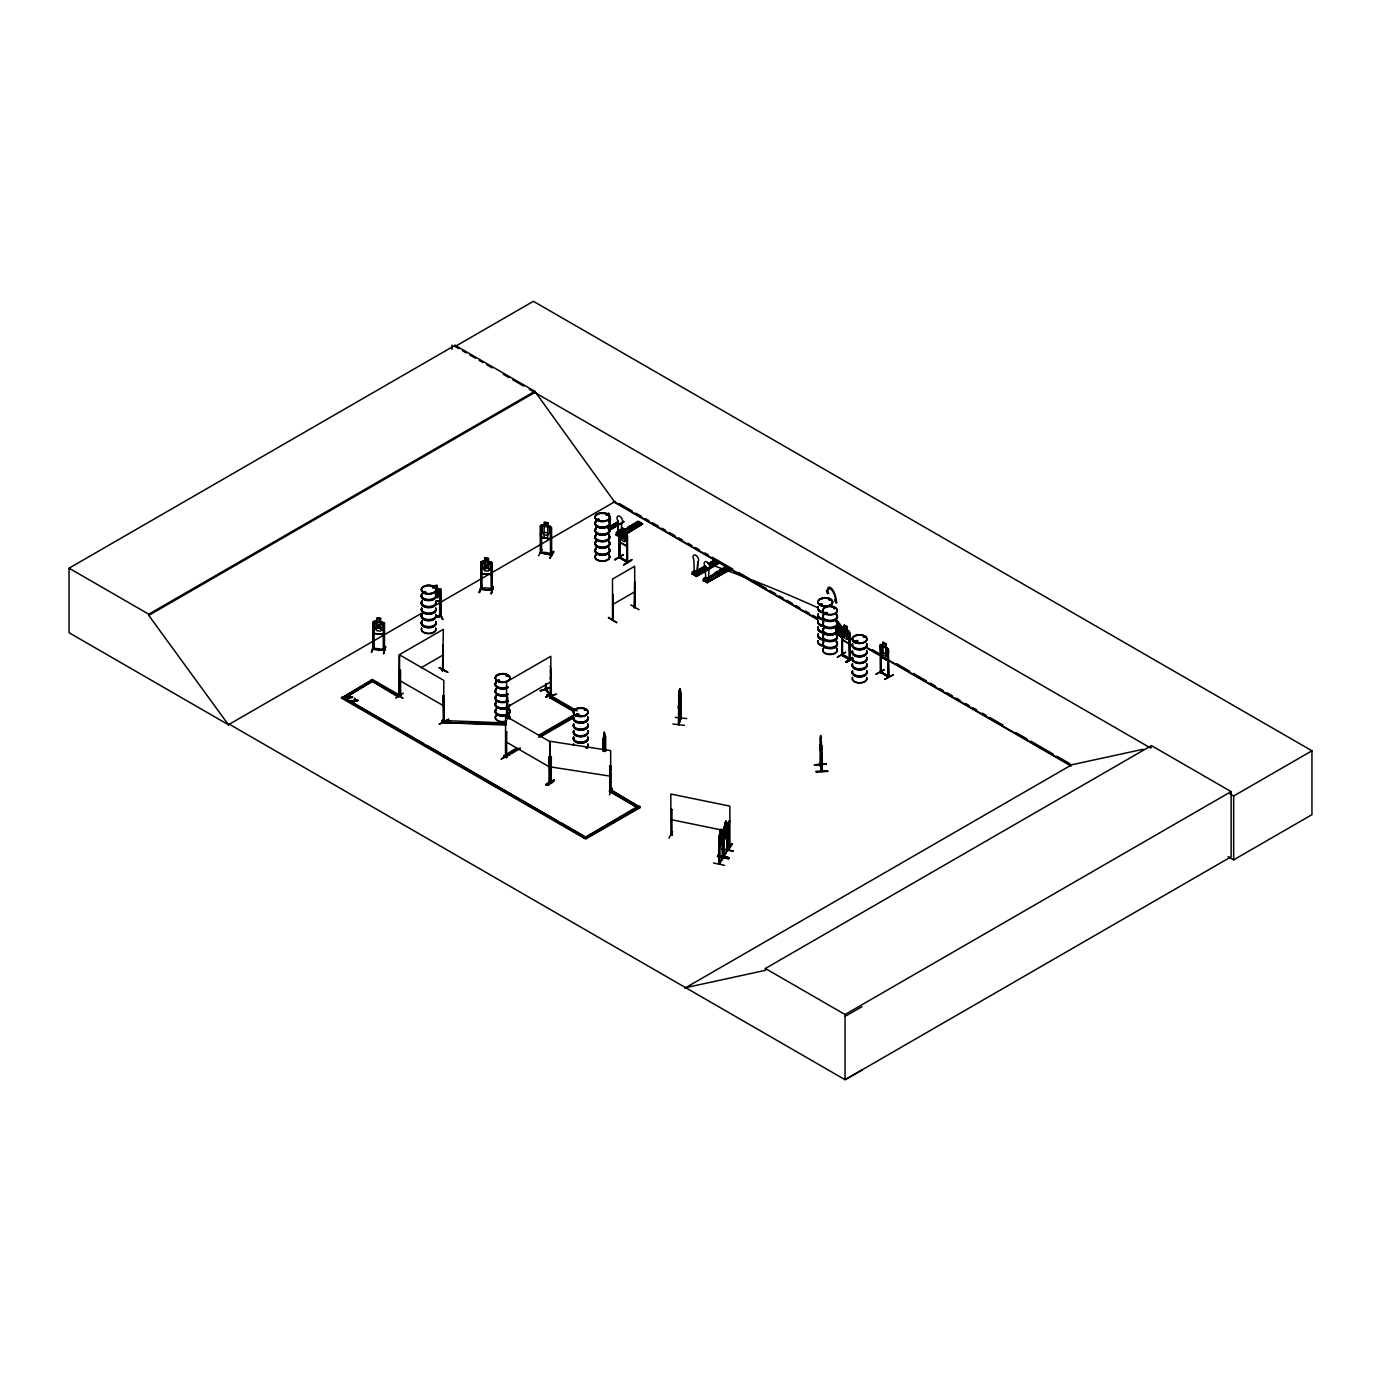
<?xml version="1.0" encoding="UTF-8"?>
<svg xmlns="http://www.w3.org/2000/svg" width="1381" height="1381" viewBox="0 0 1381 1381"><rect width="100%" height="100%" fill="white"/><g stroke="black" fill="none" stroke-linecap="round" stroke-linejoin="round"><path stroke-width="1.5" d="M609.487 528.871L609.988 520.81A2.607 1.519 59.5 0 0 609.608 517.236L608.797 513.577M621.208 531.012L621.778 522.916A3.919 2.279 59.5 0 0 621.778 518.393A3.919 2.279 59.5 0 0 617.825 516.166A3.919 2.279 59.5 0 0 617.825 520.689L617.894 533.446L618.964 532.41M697.06 573.961L697.802 561.877A3.919 2.279 59.5 0 0 697.802 557.354A3.919 2.279 59.5 0 0 693.849 555.127A3.919 2.279 59.5 0 0 693.849 559.633L694.263 572.39L695.523 571.941M697.232 573.857L697.802 561.877M709.092 568.402L708.349 580.486L705.173 578.812M605.016 746.5L603.721 749.762L605.258 742.685M672.892 724.007L684.424 725.37M819.969 745.895L821.453 754.872L821.764 752.49M723.851 839.855C726.82 838.63 727.942 825.734 726.958 835.108L723.937 840.028L723.54 837.542L723.817 840.011M820.159 764.573L820.711 765.488L820.659 735.383L821.056 750.194L820.262 744.532M821.488 770.909L822.127 769.925L821.591 770.822M678.744 701.945L679.124 703.361L679.849 688.584L678.744 696.076L678.865 724.732L681.247 717.222L680.522 717.844M506.085 725.077L441.868 722.626L442.024 720.519L506.24 722.954M624.575 532.22L624.575 529.078L621.761 527.559L620.483 536.985L621.847 540.282L624.385 541.749L625.748 540.023L625.748 534.154L624.385 532.324L627.302 534.896L627.285 562.378L626.456 536.346L627.492 536.605L627.578 562.205L619.275 557.406L619.361 531.909L618.325 533.739M618.757 533.342C617.946 532.048 620.414 532.531 618.533 533.549M695.61 571.285L694.091 572.597L695.644 571.665M704.88 580.659L704.88 577.862L706.157 578.587L706.364 581.263L705.07 580.538L705.07 577.741C705.449 580.124 706.485 578.501 706.83 577.707M707.037 578.397L706.14 578.691M713.511 863.004L724.559 865.335M717.947 855.892L729.22 857.808L718.155 855.029M717.947 855.909L718.155 855.029M729.185 857.791L718.12 855.53M602.996 740.786L603.134 738.904L602.996 749.227M678.744 695.334L678.468 724.68L681.178 717.24M608.451 617.342L616.737 622.538M629.943 527.835L632.153 527.283M423.674 592.207L424.019 591.741M424.105 592.225L425.952 592.207M425.158 592.57L425.003 591.5L425.624 592.673M432.685 587.805L433.582 587.374M432.84 587.84L433.617 587.391M499.421 680.609C497.125 681.368 499.335 679.659 498.904 679.884M506.292 675.965L507.466 676.051M598.508 519.032L597.455 519.653L599.112 519.239M606.19 515.096L606.777 514.492M607.277 514.923L606.397 514.975M576.153 714.788L577.154 714.132M576.119 715.099C575.325 715.134 577.396 713.925 577.034 715.168M576.567 715.41C578.76 715.669 576.809 712.717 577.845 715.099M585.216 710.404L585.043 709.489L585.492 710.317M820.452 605.016L821.246 603.98M822.23 604.377L820.625 604.222M825.027 613.078L825.355 612.612M829.118 600.027L830.067 599.699M829.308 599.958L830.257 599.958M834.642 608.4L833.71 608.348L834.797 608.624M855.012 640.922L854.563 641.457A7.302 4.212 0 0 1 857.687 640.456M854.684 641.526L856.686 641.129M856.841 641.457L855.702 640.698M863.66 636.865L863.436 637.004M718.897 864.04L719.311 862.538M719.674 863.695L719.656 838.077M723.178 856.945L722.384 858.361M718.88 836.713L720.036 833.485L719.259 864.264L723.23 857.964M724.317 855.357L727.321 850.333L723.437 856.583L724.076 855.685M723.471 856.496L723.937 855.012M723.799 855.046L723.955 856.721L727.804 849.401L727.01 849.885M726.924 850.92L727.856 850.42L726.976 850.299M727.269 850.299L727.804 849.401M726.061 823.887L726.941 822.455L723.368 829.152L723.506 856.652M550.19 678.882L550.674 676.466M705.173 578.415L706.727 577.655M726.026 824.06L725.94 820.711L724.058 828.082L724.076 856.617M384.367 650.468L373.025 649.346L373.129 623.504M374.096 623.849L373.043 623.746M373.094 630.34L374.268 633.586L383.158 634.518L384.47 631.531M376.909 621.105L375.114 622.158L375.114 628.027L377.013 630.737L380.552 631.1L382.433 628.787L382.433 622.917L380.552 621.674L380.69 618.36L376.892 618.049L377.013 621.312L373.215 621.968M380.673 618.429L377.013 618.153M371.334 652.367L373.388 645.704M380.69 621.502L384.488 623.004L384.47 650.486L383.262 649.191M373.975 645.29L371.852 652.005M374.13 648.207L373.043 648.086L384.47 649.553M384.488 623.004L374.32 620.846L373.094 621.916L372.956 649.312M384.367 624.92L383.314 624.816L383.297 650.416L384.453 649.243M383.469 653.696L385.575 646.498L383.555 653.213M383.573 653.627L385.662 646.947M480.864 563.569L481.917 563.672L481.969 589.463C480.277 586.459 495.675 588.22 491.17 590.498L491.066 564.864L492.102 564.967M480.847 570.405L482.021 573.65L490.911 574.565L492.24 571.51M484.627 561.238L484.662 558.028L488.442 558.425L488.425 561.635M482.021 573.65L490.842 574.375M488.425 558.494L488.304 561.722L490.186 562.965L490.186 568.834L488.304 571.147L484.766 570.785L482.867 568.074L482.867 562.205L484.766 561.359L484.783 558.148L488.304 558.58M479.034 592.484L481.762 585.354L479.086 592.432M481.727 585.354L479.673 592.553M481.848 588.53L480.795 588.133M492.206 563.137L491.964 590.585L492.102 563.085L490.894 561.808L482.107 561.083L480.968 562.015M490.945 589.739L492.206 589.29M493.328 586.562L491.222 593.744L493.466 587.029M491.222 593.744L493.38 586.597M550.726 687.669L540.057 690.621M616.116 534.913L619.275 532.859M695.506 571.924L694.643 572.373M603.773 734.537L604.498 732.172L603.134 738.973M604.222 734.278L604.032 735.469M603.273 738.99L604.343 736.539L603.635 744.428M605.672 736.177L605.672 751.091M679.245 690.949L679.953 688.774M679.245 692.002L679.711 689.654M678.623 695.385L680.488 690.258L680.919 718.81L681.144 692.606M679.124 700.858L679.832 692.951L678.9 724.662M675.223 717.395L686.754 718.569M678.606 708.021C678.969 699.442 676.863 715.841 680.488 702.86M678.71 724.007L680.919 718.155M623.124 535.241L642.51 523.934L638.298 521.241C630.064 523.244 648.397 528.008 636.037 522.57M627.112 543.32L626.353 545.927L619.948 542.232L619.033 530.252L621.761 530.701M627.302 543.337L626.266 545.978L619.965 542.25M723.212 857.1L719.691 862.883M888.397 649.571L887.482 648L880.232 644.927L881.078 656.959L887.551 660.619L888.484 657.891M436.051 601.305L439.572 600.839L440.85 597.507M348.064 699.563L348.91 697.474L352.448 697.025L348.91 698.009L348.064 700.081L347.391 699.166L348.064 700.081M354.296 701.116L357.817 700.668L357.196 699.77C352.638 699.787 353.07 706.071 355.09 698.544L353.571 700.737L349.997 700.668L353.467 700.65L352.776 702.808M345.233 698.458L348.081 698.078L349.03 695.057L349.03 697.578L352.448 697.56M349.03 695.057L348.202 697.629L344.611 698.096L372.318 681.299L344.663 698.061M820.107 765.419L820.642 736.47M347.391 699.701L348.081 697.543L344.611 697.56L348.202 697.094M348.91 698.009L349.704 695.437M353.467 700.65L353.45 702.67M486.336 565.243L489.737 562.809L487.338 566.175L489.875 570.042L486.578 566.762C484.99 571.544 480.899 569.404 485.767 565.986L483.402 562.153L486.492 564.933M384.367 631.428L383.072 634.397L374.389 633.43M551.347 535.983L550.087 538.866L541.645 537.33L540.541 534.102M551.468 536.018L550.173 538.987L541.507 537.485L540.42 534.084M550.311 756.598L551.33 756.753L550.311 756.598L550.242 782.544L550.208 741.304L610.661 750.66L610.678 791.796L610.765 765.954L609.625 766.023L610.765 765.954M551.036 778.815L548.033 785.426L550.984 778.884M548.585 785.375L551.52 778.867M551.347 781.888L550.449 781.197M550.087 781.439L551.088 782.578L551.451 781.387M609.504 790.899C612.698 789.587 607.571 791.537 610.523 791.745M609.504 794.869L612.404 788.292M705.777 579.14L705.139 566.158L691.777 573.857L705.07 566.003M614.908 559.771L623.211 554.972M837.404 657.356L845.707 652.177M509.71 754.492L501.079 759.17L509.313 754.354M884.427 669.699L875.796 674.377L884.047 669.561M626.059 534.292L642.51 523.934L625.507 533.964L623.798 536.501L625.593 541.266L623.245 536.846C622.123 541.145 619.016 537.692 622.676 535.828L620.967 531.253L623.09 534.965M399.506 695.057L400.421 695.489M399.506 695.989L399.575 654.87L443.836 680.419L443.543 720.899M443.163 669.25L442.524 670.873L443.37 629.322L399.109 654.87L399.023 695.989L399.955 694.591L398.712 694.867L399.575 694.35L400.714 696.266L399.869 670.234L399.972 696.197L398.367 697.129L370.712 680.367L398.367 696.335L400.317 695.506M400.714 696.266L399.437 695.368M506.637 731.878L505.601 731.602L506.637 731.878L506.447 757.634L505.498 757.151L505.601 716.083L549.862 741.632L549.949 782.751L549.379 756.564L550.139 756.995L549.103 756.736L548.999 782.267L551.226 782.544L551.33 756.753M506.447 756.702L506.223 756.633M550.104 781.473L549.69 781.784M881.32 671.615L880.249 671.39L881.164 671.908M881.164 672.184C893.11 679.141 885.791 672.979 888.587 677.07L888.484 649.519L885.653 646.86L887.016 648.794L887.016 654.663L885.653 656.389L883.08 654.939L881.699 651.659L881.699 645.79L883.08 645.514M887.672 676.638L888.898 676.863L888.035 650.883L887.759 676.69L888.035 650.883M619.413 532.168L619.827 558.062C617.083 556.612 621.64 556.042 619.914 558.114L620.121 538.728M626.663 561.014C608.296 550.691 632.084 564.397 626.715 560.721M841.461 655.215L849.695 659.911L849.695 632.481L846.967 629.874L848.245 631.756L848.245 637.625L846.881 639.351L844.326 637.884L842.98 634.587L842.98 628.718L844.326 628.459C843.428 620.086 846.139 631.393 842.479 627.164L841.53 627.854L842.393 655.699L842.6 636.33M540.541 525.729L540.523 553.229L540.42 525.66L544.062 525.246M544.183 537.951L544.097 522.035L547.791 522.674L547.618 538.555M551.347 527.594L551.451 555.145L551.468 527.577L547.739 525.885L547.791 522.674M551.433 527.646L550.173 526.23M540.558 527.369L541.576 527.559L541.576 553.349C542.405 549.396 565.571 558.666 540.42 552.279M551.433 529.544L550.415 529.355L550.501 555.007L550.432 554.005M538.59 555.749L542.008 549.673M553.401 551.278L549.88 558.235L553.954 551.848M549.88 558.235L553.488 551.727M672.616 831.673L668.87 838.181M398.867 695.696L398.816 670.234L399.851 669.958L398.816 670.234M442.248 669.785L442.783 669.906M442.248 670.717L443.163 670.182M550.294 697.077L551.209 696.542L550.001 696.922M550.501 697.94L550.829 671.822L550.294 698.009L551.33 696.007L577.137 710.904M822.247 771.392L822.247 770.391M680.609 718.155L680.367 690.241M679.003 723.73L678.468 723.748M671.977 809.542L670.838 809.559L671.977 809.542L671.96 835.332L670.907 833.9M672.098 834.176L671.787 835.332L671.839 834.383M728.84 821.419L729.962 821.402L728.84 821.419L728.736 846.985L729.876 846.898M728.719 846.277L730.066 846.001L729.945 847.192L729.841 806.107L670.838 794.04L670.907 835.194M728.098 850.282L731.93 843.359M728.253 850.247L732.5 843.929M720.295 830.551L721.072 829.29L720.295 831.604M724.921 823.024L725.681 821.764L724.921 824.06M721.452 831.414L722.194 829.964L722.746 858.585L723.143 832.398M719.225 834.918L722.315 829.998L722.349 858.516M723.886 830.447L724.024 856.6M727.752 824.854L727.563 850.938M719.225 847.382L722.332 842.652L722.729 838.871M722.298 842.6L719.311 847.571L718.793 845.051M717.447 856.168L728.736 858.619L717.654 856.324M722.28 848.78L733.138 850.903M722.798 856.876L722.315 858.361M718.845 864.023L719.674 863.643M608.417 617.808L616.772 622.658M437.017 598.094L438.865 595.28L438.865 589.411L437.017 588.651L437.104 585.32L433.375 585.889L437.017 585.509M693.711 572.148L698.579 574.686L698.579 573.011L695.989 574.168L695.989 575.497L692.451 573.495L694.712 570.836L692.123 571.976L692.123 573.633L696.628 576.585L718.88 563.448L714.34 560.203C706.088 562.205 724.438 566.97 712.078 561.532M612.508 620.155L612.508 579.088L634.639 566.314L634.915 607.554M629.978 527.646C632.619 524.625 632.757 530.787 629.995 527.766M717.43 572.666L717.93 573.961L719.501 573.564M719.708 573.667L717.913 572.666M695.282 571.441L693.59 571.337M424.209 591.689L424.64 592.622M424.312 592.19L425.417 591.689M432.374 587.391L433.444 587.218M598.508 520.102L597.524 519.429L599.492 520.085M506.292 675.775L507.259 675.568M577.655 714.305L576.36 714.495M584.422 709.955L584.871 709.696M820.331 604.515L821.229 604.136M821.039 604.188L821.246 605.085M864.523 636.745L863.591 636.917M863.574 636.486L864.437 636.555M546.324 688.981C543.423 687.583 548.947 694.764 550.812 695.437M550.812 694.505L545.823 689.326L550.795 694.764M545.806 689.395L551.123 695.264L551.174 694.401M437.069 589.687L438.381 589.497L435.982 593.364C440.729 596.454 436.914 598.871 435.239 594.141M440.677 615.581L439.451 616.427L440.435 615.27M439.71 616.668L439.572 590.861L440.591 590.705L440.815 616.461L436.033 617.203M722.884 857.601L718.914 864.126L718.914 836.696M727.511 850.92L726.803 822.558M442.317 670.631L443.318 670.476M549.983 697.785L550.915 697.319L550.121 697.733M551.192 697.578L550.277 669.284L551.123 669.716M546.358 689.999L546.289 683.543M551.14 695.247L550.225 694.936M540.368 525.729L541.645 524.849L550.139 526.299M717.637 572.511L717.309 573.512M719.501 573.84L719.484 572.494L717.637 572.787M498.058 680.384L499.421 680.505M499.646 680.781L497.816 680.781M507.414 675.93L507.086 675.689M821.039 604.774L822.23 604.222M825.562 612.888L825.873 612.456M826.649 613.388C829.17 612.076 823.853 614.2 825.976 613.492M854.718 641.129L856.306 641.267M855.012 641.388L856.393 641.388M373.008 649.053L384.522 650.209M480.761 589.1L492.188 590.291M550.19 782.129L551.451 782.319M609.608 790.398L609.729 791.624L609.729 765.799M623.055 521.448L623.97 521.983L608.779 530.528L610.281 528.267L608.779 530.028M623.711 530.856L638.523 522.104L639.455 522.605L624.074 531.064M641.699 523.468L624.713 533.377M708.557 564.087L714.34 560.203M714.115 560.824L718.586 563.103M706.364 567.315L693.245 574.686L692.105 573.65M706.364 567.056L692.623 574.341L705.898 566.469M709.817 564.812L715.479 561.566L714.65 561.118M715.375 561.532L714.34 560.531L708.315 563.759L710.576 562.43L714.771 565.122L710.576 562.43M718.534 562.568L695.178 575.739L696.093 576.291M718.275 563.172L717.499 562.706M695.989 576.205L696.317 574.341L698.579 573.011M730.152 569.99L725.405 567.332M725.854 567.591L726.786 568.074L725.905 567.626M706.83 582.281L729.841 569.576M705.674 579.191L709.869 581.194L709.541 579.347L707.279 582.005L703.74 580.02L705.674 577.172L703.412 578.501L703.136 580.452L725.629 567.056L729.824 569.421L706.571 582.35M612.871 594.382L612.801 620.362L613.164 594.555M634.224 607.623L634.639 581.833L634.967 607.519M634.5 607.795L634.915 581.988M639.006 609.677L630.703 604.947M609.487 514.992L609.608 517.236M617.825 520.689L618.101 533.618M607.813 527.853L618.498 521.327M608.072 527.853L617.342 522.381M608.192 528.06L617.842 522.553M608.607 528.163L617.998 522.898L608.797 528.405A7.423 4.281 0 0 1 602.392 534.93A7.423 4.281 0 0 1 595.971 528.509M608.451 530.08L617.721 524.607M608.658 530.459L618.446 524.573L615.65 523.002L618.446 524.797M608.779 530.511L623.815 521.414L622.296 522.536M620.293 533.204L616.565 535.345L616.099 533.014C617.704 529.234 620.086 534.361 618.101 532.928M619.965 536.536L616.409 534.533L618.671 531.875M628.027 527.3C640.387 532.738 622.037 527.974 630.271 525.971L634.466 528.681L630.271 525.971M632.291 524.797C644.651 530.235 626.301 525.453 634.535 523.468L638.73 526.161L634.535 523.468M623.107 530.839L638.298 521.586L642.493 523.951M623.09 530.667L638.298 521.742M623.798 530.891L639.11 522.035M617.739 532.255L617.549 535.172L617.549 532.375L619.033 532.98M622.676 532.41L639.386 522.605M618.826 535.897L617.739 535.051M625.11 533.567L642.493 523.623M705.415 566.555L692.917 574.289M709.005 564.346L712.82 562.188M709.264 564.466L715.151 560.997M715.185 561.204L709.644 564.484L712.51 566.452L709.713 564.881M695.057 571.941L694.867 574.859L694.574 571.648M695.178 575.739L717.723 562.43M715.341 572.787C727.701 578.225 709.368 573.443 717.602 571.458L721.797 574.151L717.602 571.458M719.605 570.284C731.965 575.704 713.632 570.94 721.866 568.937L726.061 571.648L721.866 568.937M723.368 568.057C735.728 573.495 717.395 568.73 725.629 566.728M703.136 580.452L726.441 567.522M726.492 567.729L703.723 580.745M704.258 580.849L724.818 569.145M704.534 581.211L724.921 569.179M707.659 582.747L707.607 580.866L709.869 579.537M706.468 582.264L729.013 568.955M708.885 581.505L729.824 569.093M730.066 569.939L707.02 582.592L729.841 569.421M881.199 644.236L883.167 645.462L883.167 642.32M880.232 644.927L880.336 672.461L888.449 677.035M885.653 659.531L885.825 643.719L885.825 646.86M881.078 656.959L887.551 660.619M400.317 696.438L400.628 670.665M439.244 667.748L447.945 672.374L439.59 667.61M395.518 698.216L403.304 693.141M443.128 720.209L443.784 721.503L443.37 695.351L444.112 721.227M444.112 695.782L443.077 695.523M443.077 720.226L443.784 720.571M444.13 721.296L443.128 721.141M448.652 719.311C440.643 723.074 431.821 728.408 448.652 719.294M507.328 696.922L507.328 717.447M546.876 695.023L555.697 699.511L547.342 694.747M505.653 757.237L506.741 757.427L505.86 755.994M549.017 781.56L549.828 782.768M554.213 779.73C554.955 784.46 534.533 788.793 554.264 779.816M546.013 784.632L554.316 780.265L546.427 785.323M880.612 646.653L880.75 672.219L887.741 675.689M888.794 651.314L887.759 651.038M881.078 647.24L881.061 672.858L880.905 671.856M884.617 679.4L893.317 674.791L884.686 679.366M229.453 724.283L228.556 724.818L69.05 632.722L69.05 568.195L455.109 345.302L534.81 391.306L614.51 501.855L817.517 619.068M455.109 345.302L455.109 346.493L533.394 301.3L1311.95 750.798L1311.95 814.669L1233.665 859.862L1228.072 856.617M69.05 568.195L148.751 614.2L534.81 391.306M861.951 1070.068L845.051 1079.7L229.35 724.231L228.435 724.749L148.751 615.391L534.81 392.497M228.435 724.749L420.998 613.578M435.878 604.982L615.408 501.338M619.896 529.631L627.112 534.948M619.033 530.252L618.999 557.579L627.198 562.326L626.37 561.169M624.488 529.13L624.385 532.324M618.567 532.755L617.894 533.308M610.868 791.52L609.504 791.555L637.159 807.471L609.504 790.709L611.11 789.777L640.387 807.471L585.665 839.061L341.435 698.061L372.318 679.435L399.972 695.403M341.435 698.061L368.865 682.231M370.712 681.161L372.318 680.229L399.972 696.197M627.492 536.605L626.456 536.346M421.24 667.644L443.37 654.87M614.994 559.892L623.28 554.575L614.994 559.357M626.87 561.739L626.75 536.173M623.746 564.95C635.605 558.908 634.397 556.664 623.711 564.864M612.508 604.636L634.639 591.862M694.453 572.097L698.251 574.168L698.251 572.839M506.568 707.383L550.829 681.834M573.685 711.56L549.707 697.733L551.33 696.007M549.707 697.733L551.33 696.801L575.29 710.628M520.119 748.606L505.463 757.081L503.841 756.149L516.667 747.932M538.659 735.244L573.478 715.134M509.347 752.973L516.667 748.744M540.506 734.985L569.818 718.051M520.119 747.812L505.463 756.27L503.841 755.338M538.452 737.23L573.27 717.136M540.282 736.971L573.27 717.93M842.393 627.216L848.78 630.91M841.858 629.512L842.393 655.699L841.478 654.249L842.393 654.767M846.967 626.715L846.967 629.874L846.881 626.767L844.326 625.3M841.53 636.278L842.358 639.886L848.763 643.581L849.695 640.991M849.781 659.963L848.935 633.931L849.971 634.19L850.057 659.79L841.858 655.06L841.858 635.899M849.971 634.19L848.935 633.931M841.599 654.37C844.188 654.68 851.542 659.358 849.35 659.341L849.229 633.758M848.849 658.772L842.686 654.87M852.871 658.685L845.776 662.276L852.422 657.926M845.811 661.775L852.457 657.995A7.337 4.229 0 0 0 859.586 663.208A7.337 4.229 0 0 0 866.664 657.874M845.845 662.224L852.526 658.444A7.285 4.212 0 0 0 859.586 663.536A7.285 4.212 0 0 0 866.629 658.236M846.225 662.483L852.837 658.616M622.348 816.016L584.042 838.129L638.764 805.744L640.387 807.471M626.007 813.91L636.952 807.592M341.435 697.267L585.665 838.267L640.387 806.677M684.769 988.209L1071.742 764.781L1143.036 749.279M685.667 987.674L765.367 970.342L765.367 968.495L1151.426 745.602L1231.127 791.606L1231.127 856.807L845.051 1079.7L845.051 1014.5L1231.127 791.606M1151.426 747.449L1150.528 747.984L529.251 389.287M1229.97 793.851L1233.665 795.991L1311.95 750.798M845.051 1016.364L861.951 1006.732M670.855 834.866L672.098 835.108M481.969 588.53L480.916 588.461M492.068 590.55L480.709 589.376L480.864 561.894L484.783 561.29M374.044 648.483L372.956 648.38M374.165 623.625L374.061 649.122M443.025 670.234L443.077 644.685M822.178 605.016L820.521 604.895M820.659 765.506L820.642 739.888M544.183 525.384L542.336 526.109L542.336 531.978L544.183 534.81L547.618 535.396L549.465 533.204L549.465 527.335L547.618 525.971M541.404 552.417L541.473 553.384M551.382 555.11L540.489 552.866L551.658 554.886M671.114 833.951L671.028 834.866M729.945 846.26L729.099 845.811M729.789 847.192L728.926 847.036M608.21 513.214L607.623 513.939L608.676 513.335M835.781 620.276L839.976 625.23L835.781 621.139M835.781 628.787L839.976 633.758L835.781 629.65M836.472 632.705L841.15 637.021L835.643 630.979M550.777 687.289L540.368 690.949L550.484 687.445M545.788 696.956L556.508 694.16L545.84 696.87M550.674 668.024L550.052 666.212M842.151 626.853L837.3 621.571L842.652 628.7M842.03 636.313L837.421 630.979M439.676 615.425L436.033 616.547M616.064 523.572L615.702 524.59M719.242 573.685L717.447 573.426M498.541 679.884L497.626 680.764M856.272 642.027L854.96 641.785M505.895 731.447L506.654 757.392M436.033 601.201L439.572 600.839M439.814 612.922L442.904 619.534L439.849 612.94M439.866 612.991L442.386 619.517M435.93 616.306L439.814 615.753M435.93 616.979L440.556 616.202M349.03 697.042L352.448 697.025M357.817 700.668L354.416 700.685L357.817 700.132M439.21 667.748L447.479 672.115M546.962 694.885L555.352 699.649M820.09 737.454L821.557 742.236M821.074 740.734L821.764 771.513L820.09 764.867L821.764 770.581M821.988 745.239L822.161 771.478L820.538 764.85M820.141 749.693L821.453 754.872M814.445 765.109L826.062 764.125M816.154 771.444L827.858 771.375L816.171 771.53M816.154 771.979L827.789 770.978M619.914 557.182L619.12 556.767M373.958 649.45L374.286 648.259M725.905 824.025L725.905 833.451L724.697 835.419L724.058 833.951M545.754 688.394L545.996 690.103L545.927 683.664M450.586 721.642L442.024 720.519M469.851 722.367L486.975 723.023M506.085 724.265L441.868 722.626M550.829 697.37L550.829 656.286L506.568 681.834L506.568 717.878M540.696 551.986L541.473 552.124M826.166 612.37L827.254 612.905M424.537 592.691L424.071 592.535M616.34 535.258L617.152 535.724M707.072 582.644L703.447 580.383M842.099 629.909L840.563 629.753L842.099 633.085M488.322 561.653L490.894 561.808M481.814 588.202L480.916 589.394M679.107 690.759L679.107 693.901M680.729 699.114L680.384 702.894M605.223 734.381L605.258 751.04M603.739 734.364L603.411 751.195M610.73 791.468L609.625 791.572L611.11 789.777M550.208 766.852L610.661 776.208M544.183 526.42L547.618 527.024M544.183 532.289L547.618 532.893M670.942 835.177L671.96 835.056M724.783 825.976L723.955 827.323M670.838 819.589L723.506 830.361M723.489 837.628L723.42 829.135M718.759 845.137L718.793 836.662M733.173 851.283L722.108 849.022M724.3 856.116L723.437 855.65M728.547 858.827L717.481 856.565M834.055 608.538L834.625 607.916M506.188 757.582L506.361 732.034M834.918 608.158L834.038 608.106M835.678 620.656L837.421 621.536M835.557 620.69L837.421 621.657M885.825 643.719L882.994 642.217L883.08 658.081M883.08 646.567L885.653 648.017M883.08 652.436L885.653 653.886M706.848 567.85L704.051 566.262L706.848 568.178M693.78 574.013L695.057 574.738M607.623 527.818L610.281 529.147L610.281 528.267M607.709 527.905L610.506 529.493L610.506 528.388M616.099 534.689L618.895 536.26M503.806 721.434L506.482 722.971M455.109 346.493L458.82 348.633M462.531 350.774L466.243 352.915M469.937 355.055L475.496 358.266M479.207 360.406L482.918 362.547M486.63 364.688L492.188 367.898M503.305 374.32L508.864 377.531M512.575 379.671L523.692 386.076M844.24 625.144L847.054 626.663M619.137 503.478L632.17 511.005M635.899 513.162L641.492 516.39M645.203 518.531L648.932 520.689M652.661 522.829L658.254 526.057M661.982 528.215L665.694 530.373M669.422 532.514L675.016 535.742M678.744 537.9L682.456 540.04M688.049 543.268L691.777 545.426M695.506 547.567L699.218 549.724M704.811 552.952L708.539 555.093M712.268 557.251L732.759 569.076M738.334 572.304L749.52 578.76M753.232 580.9L766.282 588.427M769.994 590.585L775.587 593.813M779.316 595.953L783.044 598.111M786.773 600.269L792.349 603.48M796.077 605.638L799.806 607.795M805.382 611.006L809.111 613.164M812.839 615.322L818.432 618.55M872.447 649.726L879.887 654.024M896.649 663.709L909.699 671.235M913.411 673.376L926.461 680.919M930.173 683.06L935.766 686.288M939.494 688.446L943.223 690.586M946.952 692.744L952.527 695.972M956.256 698.113L959.985 700.271M965.561 703.499L969.289 705.639M973.018 707.797L976.747 709.938M982.34 713.166L986.051 715.323M989.78 717.464L1002.813 725.008M1015.864 732.534L1027.032 738.973M1030.761 741.131L1053.116 754.026M1056.828 756.184L1069.878 763.71M849.177 637.349L852.906 639.489M865.939 647.016L880.854 655.63M884.565 657.77L1070.827 765.316M613.285 501.683L816.965 619.275M867.423 648.414L878.627 654.887M887.983 660.273L1071.104 766.006M842.514 639.766L848.78 643.391M845.31 652.436L837.473 656.959M549.707 696.922L573.685 710.766M612.957 791.641L636.934 805.468M399.575 680.419L443.836 705.967M505.601 741.632L549.862 767.18M352.379 702.515L413.972 738.075M417.701 740.233L423.294 743.461M427.04 745.619L440.09 753.163M443.836 755.321L557.665 821.039M561.411 823.197L583.8 836.126M765.367 968.495L845.051 1014.5M440.729 589.135L436.983 588.582L440.85 589.066L440.694 616.478M888.743 676.776L880.249 671.39M836.144 620.155L839.976 624.367M836.144 621.018L839.976 625.23M836.144 628.683L839.976 632.895M836.144 629.546L839.976 633.758M836.541 632.55L840.632 636.693M726.82 822.42L726.976 850.972M842.013 628.528L838.716 624.851L837.318 624.833L838.716 630.927L842.013 634.604M842.013 630.099L838.716 626.422L838.716 629.356L842.013 633.033M837.318 630.91L842.134 636.278M632.36 527.179L631.6 528.284L629.943 527.577M609.021 513.818L609.47 514.699M842.203 629.097L840.149 628.614L838.06 624.195L839.769 628.821C837.076 627.337 837.749 631.272 840.166 629.926L841.996 633.914M848.694 630.962L849.591 632.533M545.426 689.533L545.443 685.235M719.432 841.478L720.088 842.945C722.884 840.356 722.574 825.199 720.088 830.378L720.209 833.554M603.273 745.516L603.635 746.948L604.343 732.344M820.487 739.284L821.056 747.691L820.538 745.636M880.318 653.299L881.182 656.907M1233.665 795.991L1233.665 859.862M881.371 647.085L881.164 672.84M839.613 624.488L839.613 625.351M839.613 632.999L839.613 633.862M728.961 821.194L728.961 846.743M709.541 579.347L709.541 580.676M706.157 578.587L706.157 581.384M693.78 571.216L693.59 574.133M621.847 527.507L621.847 530.856M618.343 531.685L618.343 533.359M605.12 734.243L605.051 751.644M603.635 738.559L603.618 750.608M603.014 740.768L603.014 751.16M585.665 837.197L343.058 697.129M507.604 697.094L507.604 719.656M506.862 697.526L506.862 718.051M481.002 561.946L480.968 570.388M451.984 345.06L451.984 349.289M443.37 695.351L443.491 720.917M437.017 589.704L437.017 595.574M355.09 698.544L354.416 698.165M148.751 614.2L148.751 615.391M708.315 563.759A1892.971 1244.454 65.4 0 1 817.379 607.536M435.861 601.995A7.423 4.281 0 0 1 427.73 607.347A7.423 4.281 0 0 1 422.258 600.959M435.74 607.916A7.285 4.212 0 0 1 428.697 613.216A7.285 4.212 0 0 1 421.654 607.916M435.861 594.952A7.423 4.281 0 0 1 427.73 600.303A7.423 4.281 0 0 1 422.258 593.916M435.861 601.633A7.423 4.281 0 0 1 427.73 606.984A7.423 4.281 0 0 1 422.258 600.597M435.861 594.59A7.423 4.281 0 0 1 427.73 599.941A7.423 4.281 0 0 1 422.258 593.554M435.74 595.366A7.302 4.212 0 0 1 428.697 600.683A7.302 4.212 0 0 1 421.637 595.366M435.757 594.193A7.319 4.229 0 0 1 428.697 599.509A7.319 4.229 0 0 1 421.619 594.193M435.757 602.427A7.319 4.229 0 0 1 428.697 607.744A7.319 4.229 0 0 1 421.619 602.427M435.74 601.236A7.302 4.212 0 0 1 428.697 606.552A7.302 4.212 0 0 1 421.637 601.236M435.74 608.348A7.302 4.212 0 0 1 428.697 613.647A7.302 4.212 0 0 1 421.637 608.348M435.861 622.089A7.423 4.281 0 0 1 427.73 627.44A7.423 4.281 0 0 1 422.258 621.053M435.74 608.969A7.302 4.212 0 0 1 428.697 614.286A7.302 4.212 0 0 1 421.637 608.969M435.74 628.01A7.285 4.212 0 0 1 428.697 633.309A7.285 4.212 0 0 1 421.654 628.01M435.775 608.607A7.337 4.229 0 0 1 428.697 613.941A7.337 4.229 0 0 1 421.602 608.607M435.861 615.046A7.423 4.281 0 0 1 427.73 620.397A7.423 4.281 0 0 1 422.258 614.01M435.861 621.726A7.423 4.281 0 0 1 427.73 627.078A7.423 4.281 0 0 1 422.258 620.69M435.861 614.683A7.423 4.281 0 0 1 427.73 620.034A7.423 4.281 0 0 1 422.258 613.647M435.74 615.46A7.302 4.212 0 0 1 428.697 620.777A7.302 4.212 0 0 1 421.637 615.46M435.757 614.286A7.319 4.229 0 0 1 428.697 619.603A7.319 4.229 0 0 1 421.619 614.286M435.757 622.52A7.319 4.229 0 0 1 428.697 627.837A7.319 4.229 0 0 1 421.619 622.52M435.74 621.329A7.302 4.212 0 0 1 428.697 626.646A7.302 4.212 0 0 1 421.637 621.329M435.775 628.424A7.337 4.229 0 0 1 428.697 633.741A7.337 4.229 0 0 1 421.602 628.424M866.664 657.339A7.337 4.229 0 0 1 859.586 662.656A7.337 4.229 0 0 1 852.491 657.339M866.75 644.202A7.423 4.281 0 0 1 859.586 649.588A7.423 4.281 0 0 1 852.405 644.202M854.338 642.286A7.423 4.281 0 0 1 857.653 641.164M866.647 644.616A7.319 4.229 0 0 1 859.586 649.95A7.319 4.229 0 0 1 852.509 644.616M854.407 642.735A7.319 4.229 0 0 1 857.687 641.63M866.75 643.839A7.423 4.281 0 0 1 859.586 649.225A7.423 4.281 0 0 1 852.405 643.839M854.338 641.923A7.423 4.281 0 0 1 857.653 640.801M866.629 643.442A7.302 4.212 0 0 1 859.586 648.759A7.302 4.212 0 0 1 852.526 643.442M866.629 651.677A7.302 4.212 0 0 1 859.586 656.976A7.302 4.212 0 0 1 852.526 651.677M866.75 651.245A7.423 4.281 0 0 1 859.586 656.648A7.423 4.281 0 0 1 852.405 651.245M866.75 650.883A7.423 4.281 0 0 1 859.586 656.286A7.423 4.281 0 0 1 852.405 650.883M866.629 650.503A7.302 4.212 0 0 1 859.586 655.802A7.302 4.212 0 0 1 852.526 650.503M866.629 657.58A7.285 4.212 0 0 1 859.586 662.88A7.285 4.212 0 0 1 852.543 657.58M866.664 677.432A7.337 4.229 0 0 1 859.586 682.749A7.337 4.229 0 0 1 852.491 677.432M866.629 664.727A7.302 4.212 0 0 1 859.586 670.027A7.302 4.212 0 0 1 852.526 664.727M866.647 663.536A7.319 4.229 0 0 1 859.586 668.853A7.319 4.229 0 0 1 852.509 663.536M866.629 671.77A7.302 4.212 0 0 1 859.586 677.07A7.302 4.212 0 0 1 852.526 671.77M866.75 671.339A7.423 4.281 0 0 1 859.586 676.742A7.423 4.281 0 0 1 852.405 671.339M866.75 670.976A7.423 4.281 0 0 1 859.586 676.379A7.423 4.281 0 0 1 852.405 670.976M866.629 670.596A7.302 4.212 0 0 1 859.586 675.896A7.302 4.212 0 0 1 852.526 670.596M866.75 664.296A7.423 4.281 0 0 1 859.586 669.681A7.423 4.281 0 0 1 852.405 664.296M866.75 663.933A7.423 4.281 0 0 1 859.586 669.319A7.423 4.281 0 0 1 852.405 663.933M866.629 677.674A7.285 4.212 0 0 1 859.586 682.974A7.285 4.212 0 0 1 852.543 677.674M836.472 621.83A7.423 4.281 0 0 1 830.033 628.251A7.423 4.281 0 0 1 823.611 621.83M836.368 622.279A7.302 4.212 0 0 1 830.033 628.597A7.302 4.212 0 0 1 823.715 622.279M836.334 627.785A7.268 4.195 0 0 1 830.033 634.086A7.337 4.229 0 0 1 823.697 627.923M823.749 627.785A7.268 4.195 0 0 0 830.033 634.086A7.337 4.229 0 0 0 836.385 627.923M836.385 628.165A7.337 4.229 0 0 1 830.033 634.518A7.337 4.229 0 0 1 823.697 628.165M836.472 614.787A7.423 4.281 0 0 1 830.033 621.208A7.423 4.281 0 0 1 823.611 614.787M836.385 621.087A7.319 4.229 0 0 1 830.033 627.423A7.319 4.229 0 0 1 823.697 621.087M836.385 615.218A7.319 4.229 0 0 1 830.033 621.554A7.319 4.229 0 0 1 823.697 615.218M836.472 621.467A7.423 4.281 0 0 1 830.033 627.889A7.423 4.281 0 0 1 823.611 621.467M836.472 614.424A7.423 4.281 0 0 1 830.033 620.846A7.423 4.281 0 0 1 823.611 614.424M836.368 614.044A7.302 4.212 0 0 1 830.033 620.362A7.302 4.212 0 0 1 823.715 614.044M836.472 641.923A7.423 4.281 0 0 1 830.033 648.345A7.423 4.281 0 0 1 823.611 641.923M836.368 642.372A7.302 4.212 0 0 1 830.033 648.69A7.302 4.212 0 0 1 823.715 642.372M836.334 647.879A7.268 4.195 0 0 1 830.033 654.18A7.268 4.195 0 0 1 823.749 647.879M836.385 648.259A7.337 4.229 0 0 1 830.033 654.611A7.337 4.229 0 0 1 823.697 648.259M836.472 634.88A7.423 4.281 0 0 1 830.033 641.302A7.423 4.281 0 0 1 823.611 634.88M836.368 641.181A7.302 4.212 0 0 1 830.033 647.516A7.302 4.212 0 0 1 823.715 641.181M836.385 635.312A7.319 4.229 0 0 1 830.033 641.647A7.319 4.229 0 0 1 823.697 635.312M836.472 641.561A7.423 4.281 0 0 1 830.033 647.982A7.423 4.281 0 0 1 823.611 641.561M836.472 634.518A7.423 4.281 0 0 1 830.033 640.939A7.423 4.281 0 0 1 823.611 634.518M836.368 634.138A7.302 4.212 0 0 1 830.033 640.456A7.302 4.212 0 0 1 823.715 634.138M823.421 625.576A7.285 4.212 0 0 1 818.277 620.414M823.421 613.009A7.302 4.212 0 0 1 818.26 607.847M823.421 611.835A7.319 4.229 0 0 1 818.243 606.673M823.421 620.069A7.319 4.229 0 0 1 818.243 614.89M823.387 619.724A7.423 4.281 0 0 1 818.139 614.476M823.387 619.361A7.423 4.281 0 0 1 818.139 614.113M823.421 618.878A7.302 4.212 0 0 1 818.26 613.716M823.387 612.663A7.423 4.281 0 0 1 818.139 607.416M831.742 606.397A7.423 4.281 0 0 1 832.484 607.416M823.387 612.301A7.423 4.281 0 0 1 818.139 607.053M831.742 606.035A7.423 4.281 0 0 1 832.484 607.053M823.404 625.99A7.337 4.229 0 0 1 818.225 620.794M823.421 626.611A7.285 4.212 0 0 1 818.277 621.467M823.421 645.669A7.302 4.212 0 0 1 818.26 640.491M823.404 626.284A7.337 4.229 0 0 1 818.225 621.105M823.421 633.119A7.319 4.229 0 0 1 818.243 627.941M823.421 631.928A7.319 4.229 0 0 1 818.243 626.767M823.421 640.163A7.319 4.229 0 0 1 818.243 634.984M823.387 639.817A7.423 4.281 0 0 1 818.139 634.57M823.387 639.455A7.423 4.281 0 0 1 818.139 634.207M823.421 638.989A7.319 4.229 0 0 1 818.243 633.81M823.387 632.757A7.423 4.281 0 0 1 818.139 627.509M823.387 632.394A7.423 4.281 0 0 1 818.139 627.147M507.845 694.505A7.423 4.281 0 0 1 498.092 694.885A7.423 4.281 0 0 1 496.176 689.343M507.776 694.885A7.319 4.229 0 0 1 498.144 695.247A7.319 4.229 0 0 1 496.262 689.775M507.794 700.564A7.337 4.229 0 0 1 498.144 700.927A7.337 4.229 0 0 1 496.262 695.454M507.794 700.788A7.337 4.229 0 0 1 498.144 701.151A7.337 4.229 0 0 1 496.262 695.679M507.845 687.462A7.423 4.281 0 0 1 498.092 687.824A7.423 4.281 0 0 1 496.176 682.283M507.776 693.694A7.302 4.212 0 0 1 498.161 694.056A7.302 4.212 0 0 1 496.28 688.601M507.776 687.824A7.302 4.212 0 0 1 498.161 688.187A7.302 4.212 0 0 1 496.28 682.732M507.845 694.142A7.423 4.281 0 0 1 498.092 694.522A7.423 4.281 0 0 1 496.176 688.981M507.845 687.099A7.423 4.281 0 0 1 498.092 687.462A7.423 4.281 0 0 1 496.176 681.921M507.776 686.65A7.319 4.229 0 0 1 498.144 687.013A7.319 4.229 0 0 1 496.262 681.541M509.037 709.437A7.423 4.281 0 0 1 502.598 715.859A7.423 4.281 0 0 1 496.176 709.437M508.95 709.869A7.319 4.229 0 0 1 502.598 716.204A7.319 4.229 0 0 1 496.262 709.869M508.899 715.393A7.268 4.195 0 0 1 509.624 718.569M506.24 721.124A7.268 4.195 0 0 1 497.453 720.45A7.268 4.195 0 0 1 496.297 715.393M507.742 701.41A7.268 4.195 0 0 1 498.178 701.772A7.268 4.195 0 0 1 496.297 696.335M508.95 715.531A7.337 4.229 0 0 1 509.693 718.759M506.275 721.314A7.337 4.229 0 0 1 497.419 720.658A7.337 4.229 0 0 1 496.262 715.531M507.794 701.082A7.337 4.229 0 0 1 498.144 701.444A7.337 4.229 0 0 1 496.262 695.955M510.021 704.517A7.423 4.281 0 0 1 500.682 708.66A7.423 4.281 0 0 1 496.176 702.377M508.95 708.695A7.319 4.229 0 0 1 502.598 715.03A7.319 4.229 0 0 1 496.262 708.695M509.917 704.931A7.302 4.212 0 0 1 500.716 709.005A7.302 4.212 0 0 1 496.28 702.825M509.037 709.074A7.423 4.281 0 0 1 502.598 715.496A7.423 4.281 0 0 1 496.176 709.074M509.779 705.277A7.423 4.281 0 0 1 499.767 708.125A7.423 4.281 0 0 1 496.176 702.014M509.675 704.845A7.319 4.229 0 0 1 499.801 707.659A7.319 4.229 0 0 1 496.262 701.634M704.983 566.262A3.919 2.279 59.5 0 1 704.983 561.739A3.919 2.279 59.5 0 1 708.936 563.983A3.919 2.279 59.5 0 1 708.936 568.489M575.549 714.944A7.337 4.229 0 0 0 587.823 713.045A7.337 4.229 0 0 0 578.846 707.866A7.337 4.229 0 0 0 575.549 714.944A7.302 4.212 0 0 1 577.085 714.184M575.601 715.496A7.268 4.195 0 0 0 587.771 713.614A7.268 4.195 0 0 0 578.846 708.47A7.268 4.195 0 0 0 575.601 715.496A7.423 4.281 0 0 1 578.812 714.478M587.771 730.497A7.285 4.212 0 0 1 580.745 735.797A7.285 4.212 0 0 1 573.702 730.497M587.909 717.516A7.423 4.281 0 0 1 580.745 722.902A7.423 4.281 0 0 1 573.564 717.516M587.788 717.93A7.302 4.212 0 0 1 580.745 723.247A7.302 4.212 0 0 1 573.685 717.93M575.566 716.048A7.302 4.212 0 0 1 577.085 715.375M587.909 717.136A7.423 4.281 0 0 1 580.745 722.539A7.423 4.281 0 0 1 573.564 717.136M575.497 715.22A7.423 4.281 0 0 1 578.812 714.115M587.788 716.756A7.302 4.212 0 0 1 580.745 722.056A7.302 4.212 0 0 1 573.685 716.756M587.805 724.973A7.319 4.229 0 0 1 580.745 730.307A7.319 4.229 0 0 1 573.667 724.973M587.909 724.559A7.423 4.281 0 0 1 580.745 729.945A7.423 4.281 0 0 1 573.564 724.559M587.909 724.196A7.423 4.281 0 0 1 580.745 729.582A7.423 4.281 0 0 1 573.564 724.196M587.788 723.799A7.302 4.212 0 0 1 580.745 729.116A7.302 4.212 0 0 1 573.685 723.799M587.823 730.894A7.337 4.229 0 0 1 580.745 736.211A7.337 4.229 0 0 1 573.65 730.894M587.771 731.533A7.268 4.195 0 0 1 580.745 736.833A7.268 4.195 0 0 1 573.702 731.533M587.823 731.188A7.337 4.229 0 0 1 580.745 736.505A7.337 4.229 0 0 1 573.65 731.188M587.788 738.024A7.302 4.212 0 0 1 580.745 743.341A7.302 4.212 0 0 1 573.685 738.024M587.788 736.85A7.302 4.212 0 0 1 580.745 742.149A7.302 4.212 0 0 1 573.685 736.85M587.909 744.29A7.423 4.281 0 0 1 587.167 747.535M573.322 745.395A7.423 4.281 0 0 1 573.564 744.29M587.788 743.893A7.302 4.212 0 0 1 585.907 747.967M573.426 744.98A7.302 4.212 0 0 1 573.685 743.893M587.909 737.609A7.423 4.281 0 0 1 580.745 742.995A7.423 4.281 0 0 1 573.564 737.609M587.909 737.23A7.423 4.281 0 0 1 580.745 742.633A7.423 4.281 0 0 1 573.564 737.23M587.909 744.652A7.423 4.281 0 0 1 587.167 747.898M587.805 745.067A7.319 4.229 0 0 1 587.08 748.278M608.728 528.94A7.319 4.229 0 0 1 602.392 535.276A7.319 4.229 0 0 1 596.057 528.94M608.71 534.447A7.302 4.212 0 0 1 602.392 540.782A7.302 4.212 0 0 1 596.057 534.447M608.745 534.913A7.337 4.229 0 0 1 602.392 541.248A7.337 4.229 0 0 1 596.04 534.913M608.814 521.448A7.423 4.281 0 0 1 602.392 527.887A7.423 4.281 0 0 1 595.971 521.448M608.728 527.766A7.319 4.229 0 0 1 602.392 534.102A7.319 4.229 0 0 1 596.057 527.766M608.728 521.897A7.319 4.229 0 0 1 602.392 528.233A7.319 4.229 0 0 1 596.057 521.897M608.814 528.146A7.423 4.281 0 0 1 602.392 534.568A7.423 4.281 0 0 1 595.971 528.146M608.814 521.086A7.423 4.281 0 0 1 602.392 527.525A7.423 4.281 0 0 1 595.971 521.086M608.728 520.706A7.319 4.229 0 0 1 602.392 527.041A7.319 4.229 0 0 1 596.057 520.706M608.814 548.602A7.423 4.281 0 0 1 602.392 555.024A7.423 4.281 0 0 1 595.971 548.602M608.728 549.034A7.319 4.229 0 0 1 602.392 555.369A7.319 4.229 0 0 1 596.057 549.034M608.71 554.541A7.302 4.212 0 0 1 602.392 560.876A7.302 4.212 0 0 1 596.057 554.541M608.71 535.483A7.285 4.212 0 0 1 602.392 541.801A7.285 4.212 0 0 1 596.074 535.483M608.745 535.12A7.337 4.229 0 0 1 602.392 541.473A7.337 4.229 0 0 1 596.04 535.12M608.814 541.542A7.423 4.281 0 0 1 602.392 547.981A7.423 4.281 0 0 1 595.971 541.542M608.728 547.86A7.319 4.229 0 0 1 602.392 554.195A7.319 4.229 0 0 1 596.057 547.86M608.728 541.991A7.319 4.229 0 0 1 602.392 548.326A7.319 4.229 0 0 1 596.057 541.991M608.814 548.24A7.423 4.281 0 0 1 602.392 554.661A7.423 4.281 0 0 1 595.971 548.24M608.814 541.179A7.423 4.281 0 0 1 602.392 547.618A7.423 4.281 0 0 1 595.971 541.179M608.728 540.8A7.319 4.229 0 0 1 602.392 547.135A7.319 4.229 0 0 1 596.057 540.8M603.532 739.387L603.514 746.793L604.17 741.856C605.275 749.503 604.843 725.923 604.17 740.406L603.532 739.387M679.02 695.8L679.003 703.205L679.642 698.268C680.781 705.915 680.263 682.507 679.659 696.835L679.02 695.8M821.453 749.918L820.97 745.067C820.262 754.423 820.538 727.822 820.97 743.617L821.263 741.925L821.453 749.918M719.76 835.367L719.725 842.773L720.83 837.904L721.952 839.147L721.918 831.863L720.865 836.472L719.829 835.212M724.386 827.84L724.352 835.229L725.457 830.378L726.579 831.604L726.544 824.336L725.491 828.928L724.801 827.184L725.905 825.078L725.905 830.948L724.697 832.898L724.455 827.668M848.107 638.747L845.742 634.449C844.533 638.626 841.547 635.364 845.155 633.413L843.463 628.838L845.69 633.016C846.691 628.856 849.936 632.412 846.277 634.086L848.107 638.747M394.655 693.435L403.062 698.285L394.638 693.486M382.123 629.995L378.826 626.715L375.546 629.425L378.014 625.938L375.649 622.106L378.757 625.3L381.985 622.762L379.585 626.128L382.123 629.995M721.279 832.622L720.088 834.573L720.088 840.442L721.279 838.491L721.279 832.622M828.635 593.226L827.53 593.865L826.425 590.809L827.184 591.638A9.857 3.746 73.1 0 1 831.776 588.617A9.857 3.746 73.1 0 1 836.351 601.719L837.11 602.548L835.937 603.117L834.763 599.958L835.522 600.804A8.234 3.125 73.1 0 0 831.69 589.877A8.234 3.125 73.1 0 0 827.875 592.38L828.635 593.226M436.396 586.131L434.152 586.476L434.152 587.529L436.396 587.184L436.396 586.131M826.08 763.762L814.376 764.867L826.062 763.762M487.666 559.046L485.387 558.804L485.387 559.857L487.666 560.082L487.666 559.046M488.304 562.775L484.766 562.412L484.766 568.282L488.304 568.644L488.304 562.775M379.913 618.981L377.634 618.757L377.634 619.793L379.913 620.034L379.913 618.981M380.552 622.727L377.013 622.348L377.013 628.217L380.552 628.579L380.552 622.727M547.014 523.244L544.805 522.864L544.805 523.917L547.014 524.297L547.014 523.244M885.186 644.081L883.529 643.149L885.186 645.134L885.186 644.081M616.944 525.453L614.148 523.882L616.944 525.453M846.415 627.043L844.792 626.094L846.415 628.079L846.415 627.043M846.881 630.962L844.326 629.494L844.326 635.364L846.881 636.831L846.881 630.962M623.936 529.441L622.296 528.509L623.936 530.494L623.936 529.441M624.385 533.377L621.847 531.909L621.847 537.779L624.385 539.246L624.385 533.377M425.037 593.019A7.302 4.212 0 0 0 435.999 589.359A7.302 4.212 0 0 0 425.037 585.717A7.302 4.212 0 0 0 425.037 593.019M425.037 593.623A7.302 4.212 0 0 0 435.999 589.98A7.302 4.212 0 0 0 425.037 586.321A7.302 4.212 0 0 0 425.037 593.623M425.02 593.278A7.337 4.229 0 0 0 436.016 589.618A7.337 4.229 0 0 0 425.02 585.941A7.337 4.229 0 0 0 425.02 593.278M855.909 642.545A7.337 4.229 0 0 0 866.905 638.868A7.337 4.229 0 0 0 855.909 635.208A7.337 4.229 0 0 0 855.909 642.545M855.927 642.873A7.302 4.212 0 0 0 866.888 639.23A7.302 4.212 0 0 0 855.927 635.571A7.302 4.212 0 0 0 855.927 642.873A7.285 4.212 0 0 0 866.871 639.23A7.285 4.212 0 0 0 855.944 635.588A7.285 4.212 0 0 0 855.944 642.89M826.39 613.889A7.285 4.212 0 0 0 837.335 610.247A7.285 4.212 0 0 0 826.39 606.604A7.285 4.212 0 0 0 826.39 613.889M826.39 614.476A7.285 4.212 0 0 0 837.335 610.834A7.285 4.212 0 0 0 826.39 607.191A7.285 4.212 0 0 0 826.39 614.476M830.033 635.156A7.302 4.212 0 0 0 836.368 628.821A7.285 4.212 0 0 1 830.033 635.156A7.285 4.212 0 0 1 823.732 628.838A7.302 4.212 0 0 0 830.033 635.156M821.66 605.499A7.285 4.212 0 0 0 832.605 601.857A7.285 4.212 0 0 0 821.66 598.215A7.285 4.212 0 0 0 821.66 605.499M821.66 606.104A7.285 4.212 0 0 0 832.605 602.461A7.285 4.212 0 0 0 821.66 598.819A7.285 4.212 0 0 0 821.66 606.104M821.643 605.741A7.337 4.229 0 0 0 832.639 602.081A7.337 4.229 0 0 0 821.643 598.405A7.337 4.229 0 0 0 821.643 605.741M818.243 640.905A7.319 4.229 0 0 0 823.421 646.066A7.319 4.229 0 0 1 818.243 640.905M497.419 680.764A7.337 4.229 0 0 0 509.693 678.865A7.337 4.229 0 0 0 500.699 673.669A7.337 4.229 0 0 0 497.419 680.764M498.955 682.007A7.285 4.212 0 0 0 509.9 678.364A7.285 4.212 0 0 0 498.955 674.722A7.285 4.212 0 0 0 498.955 682.007M498.938 681.662A7.337 4.229 0 0 0 509.934 678.002A7.337 4.229 0 0 0 498.938 674.325A7.337 4.229 0 0 0 498.938 681.662M575.549 715.185A7.337 4.229 0 0 0 587.823 713.287A7.337 4.229 0 0 0 578.846 708.09A7.337 4.229 0 0 0 575.549 715.185M597.213 519.929A7.319 4.229 0 0 0 609.453 518.03A7.319 4.229 0 0 0 600.493 512.852A7.319 4.229 0 0 0 597.213 519.929M598.75 521.155A7.268 4.195 0 0 0 609.66 517.512A7.268 4.195 0 0 0 598.75 513.87A7.268 4.195 0 0 0 598.75 521.155M598.715 520.81A7.337 4.229 0 0 0 609.729 517.15A7.337 4.229 0 0 0 598.715 513.49A7.337 4.229 0 0 0 598.715 520.81M602.392 561.273A7.319 4.229 0 0 0 608.728 554.938A7.319 4.229 0 0 1 602.392 561.29A7.319 4.229 0 0 1 596.057 554.955A7.319 4.229 0 0 0 602.392 561.273"/></g></svg>
